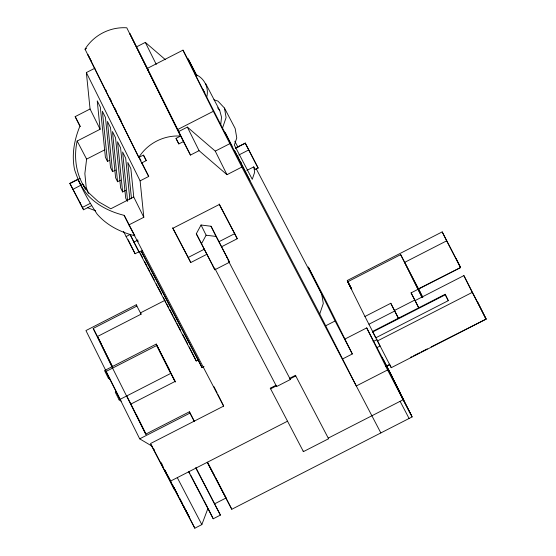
<?xml version="1.0" encoding="UTF-8"?>
<svg xmlns="http://www.w3.org/2000/svg" width="556" height="556" viewBox="0 0 556 556"><rect width="100%" height="100%" fill="white"/><g stroke="black" fill="none" stroke-linecap="round" stroke-linejoin="round"><path stroke-width="0.83" d="M206.617 97.502C209.369 88.036 204.365 77.729 195.086 74.268L222.518 128.089L319.714 314.008L356.306 385.968L387.574 369.962L366.696 327.908L344.922 339.063M220.753 124.537L221.517 117.135L219.731 110.491L205.602 83.456M109.706 160.274L107.475 161.414L105.397 157.237L100.302 107.072L97.244 100.9L100.122 129.263L77.152 141.029C73.614 157.167 75.963 174.341 85.124 188.255M77.152 141.029L86.611 159.12L84.866 173.562L86.187 187.17L88.369 193.418M222.518 128.089L226.09 117.552L224.478 108.066L217.931 101.102L213.9 99.816M319.714 314.008L323.293 303.472L321.681 293.985L256.059 168.468M217.876 394.475L223.644 406.095L150.558 443.521L194.829 528.2L201.842 524.607L208 508.24L213.233 518.776L220.412 515.099L195.865 467.575M196.31 233.784L201.05 225.013L211.023 226.25L229.565 262.23L214.852 269.764L196.31 233.784L211.933 263.926M201.369 243.98L206.109 235.209L201.05 225.013M223.644 406.095L128.916 224.902L143.809 217.278L140.112 180.853L148.716 176.447L141.662 162.964L146.256 160.608L143.379 155.11L138.785 157.459L85.04 49.185C93.783 35.042 110.22 26.702 126.789 27.8L180.54 136.081L175.946 138.43L178.823 143.928L183.41 141.578L129.666 33.304L148.41 70.355L147.382 68.381L182.98 50.151L196.205 75.449M138.785 157.459C147.528 143.316 163.971 134.976 180.54 136.081M131.452 198.388L127.81 162.477L130.869 168.649L133.753 197.012L110.776 208.778L98.308 201.606L88.321 192.439L82.851 184.196L72.885 189.36L69.827 183.362L77.819 179.268L81.134 185.461M85.04 49.185L86.569 48.4M100.122 129.263L90.065 108.997L86.361 72.572L94.965 68.173M136.713 46.787L145.318 42.381L165.431 59.707M77.819 179.268L80.877 185.266L86.444 193.655A132.481 83.914 -27.6 0 0 124.176 215.353L134.844 235.765A132.481 83.914 -27.6 0 1 97.112 214.067C88.077 200.264 79.849 185.607 74.65 169.893A132.481 83.914 -27.6 0 1 79.911 126.184L75.171 116.628L90.065 108.997M86.611 159.12L104.91 149.752M70.716 183.146L80.001 178.455M213.33 111.297L241.86 167.064L226.973 174.688L199.062 150.662L190.465 155.068L177.732 129.527L213.33 111.297L182.98 50.151M178.768 131.501L187.365 127.095L215.269 151.121L226.973 174.688M107.475 161.414L102.38 111.256L105.445 117.42L110.533 167.585L112.548 171.637L115.523 170.108M112.548 171.637L107.454 121.472L110.512 127.637L115.606 177.802L117.566 181.742L120.541 180.22M82.344 207.451L90.336 203.357M72.885 189.36L83.553 209.772L91.545 205.678M117.566 181.742L112.472 131.584L115.53 137.749L120.624 187.914L122.633 191.952L125.607 190.423M215.269 151.121L230.163 143.497M235.285 148.07L245.321 143.163L258.144 168.037L255.169 169.566L253.765 166.883L246.885 170.407M235.452 148.216L245.321 143.163M238.823 155.02L248.699 149.96L258.144 168.037M141.099 250.673L198.249 359.982L196.247 361.004L139.097 251.694L135.101 253.738L126.108 236.536L130.104 234.486L139.264 252.396L142.593 250.686M139.264 252.396L133.899 242.131L137.895 240.081M206.888 254.28L190.757 262.543L188.227 257.449L204.358 249.185M219.071 241.651L234.729 233.631L219.175 203.955M221.601 246.746L237.259 238.726L234.729 233.631M212.795 264.427L212.322 264.67L214.852 269.764M226.563 257.379L227.036 257.136M112.236 366.328L97.439 336.519L141.099 314.154L136.241 304.799L85.937 330.563L139.688 438.837L151.892 446.072M189.36 411.801L194.218 421.163L189.36 411.801L145.7 434.166L112.569 368.114L93.213 328.436L136.873 306.071L136.241 304.799M164.611 300.518L140.466 312.882L141.099 314.154M120.089 399.354L105.925 371.519L156.639 345.547L156.257 344.081L104.542 370.567L108.337 378.205L110.491 379.484M108.337 378.205L109.337 377.698M116.294 391.709L115.294 392.216L119.088 399.861L121.243 401.14M418.626 289.03L400.654 254.648L347.702 281.767L351.733 289.467L347.278 280.502L442.194 231.894L460.59 267.54L418.626 289.03L422.845 297.523M119.088 399.861L170.803 373.375L156.257 344.081L175.029 381.465L130.959 404.031L146.131 434.604M442.194 231.894L446.642 240.859L404.685 262.356L421.928 297.092L400.654 254.648M141.266 251.375L202.043 367.627L204.038 366.606M325.587 325.837L335.08 320.979L308.274 266.991L325.524 299.976L352.323 353.964L342.83 358.828M417.897 289.384L411.092 292.873L418.717 307.822L415.123 300.581L463.885 275.602L486.173 319.081L391.264 367.69L364.945 316.503L390.778 303.277L398.402 318.227L390.778 303.277M139.688 438.837L189.992 413.08M394.371 310.519L414.686 300.115M368.975 324.211L394.809 310.978M445.127 294.298L372.569 331.452L372.742 331.946L375.731 337.826L448.289 300.664L445.127 294.298L448.289 300.664M372.742 331.946L445.3 294.784M270.285 388.206L275.984 385.287L276.617 386.559L290.378 379.512L289.745 378.24L295.438 375.321L328.575 438.747L303.43 451.625L270.285 388.206L270.605 388.839L276.297 385.927M290.058 378.879L295.757 375.96L295.438 375.321M373.125 341.572L376.857 339.66L380.019 346.027L377.031 347.556M377.315 341.009L472.225 292.4L463.885 275.602M385.892 366.439L389.68 364.5L385.954 366.564M170.275 481.239L287.535 421.191M214.783 503.757L226.167 497.926L222.949 491.761M207.249 462.307L231.796 509.268L412.121 416.917L391.243 374.869L366.696 327.908M410.335 357.452L411.878 356.674M413.421 355.896L419.592 352.768M421.135 351.99L427.314 348.862M431.171 346.909L485.972 319.179L477.833 302.283M206.109 235.209L216.082 236.446L229.565 262.23M87.549 207.722L95.639 210.821M69.827 183.362L80.655 203.934M217.639 107.788L219.731 110.491M237.259 238.726L219.314 204.483L172.805 228.301L190.757 262.543M172.673 227.772L188.227 257.449M446.642 240.859L460.59 267.54M472.225 292.4L486.173 319.081M411.092 292.873L415.123 300.581M347.278 280.502L351.663 288.884M383.133 359.433L392.105 376.593M390.236 373.75L399.208 390.91M391.229 375.738L400.195 392.897M393.947 381.221L403.906 400.369M402.023 397.484L410.995 414.644M387.574 369.962L412.121 416.917M400.111 401.314L409.084 418.473M224.478 108.066L235.153 128.471L236.766 137.964L234.354 145.053L252.264 179.31L254.676 172.221L253.765 166.883M335.08 320.979L352.323 353.964M234.84 141.266L238.024 147.354M196.949 75.686L188.116 58.783L196.796 76.269M202.94 89.294L204.907 93.047M237.954 156.695L238.76 158.231M240.776 162.081L241.575 163.624M241.86 167.064L380.853 432.929M183.41 141.578L190.465 155.068M228.168 260.458L290.378 379.512M214.637 268.013L276.617 386.559M91.441 61.424L87.911 54.683L141.662 162.964M75.171 116.628L80.384 126.608M137.381 240.018L138.18 241.54M140.599 253.849L142.607 257.699M144.623 261.542L147.034 266.164M147.84 267.707L149.849 271.55M150.655 273.093L154.276 280.022M156.292 283.873L157.098 285.409M157.904 286.952L161.525 293.881M163.534 297.724L165.952 302.346M166.758 303.882L168.767 307.732M169.573 309.275L173.194 316.204M174 317.74L176.009 321.59M176.815 323.133L180.436 330.055M182.855 334.677L187.685 343.914M82.851 184.196L85.61 189.471M159.419 350.447L169.281 369.309M167.641 367.009L175.487 382.021M175.029 381.465L156.639 345.547M207.659 462.509L214.901 476.367M215.707 477.91L222.143 490.225M207.346 462.258L231.796 509.268M195.858 468.138L220.412 515.099M189.089 472.058L189.895 473.594M190.694 475.137L203.169 499.003M203.976 500.539L207.596 507.468M188.686 471.815L213.233 518.776M177.294 477.646L201.842 524.607M101.352 343.935L93.213 328.436M126.733 395.948L130.959 404.031M161.261 462.828L162.067 464.364M162.338 465.24L163.137 466.783M165.153 470.633L165.959 472.169M167.968 476.019L170.386 480.641M174.007 487.563L177.628 494.492M179.644 498.343L182.055 502.965M184.071 506.808L184.87 508.351M185.676 509.894L189.2 516.858L179.539 498.385M153.442 448.379L154.248 449.915M171.491 482.983L164.645 469.896L194.829 528.2M172.297 484.526L178.733 496.842M150.954 444.703L174.223 489.224L170.435 481.579M245.154 143.017L248.699 149.96M234.556 150.391L249.971 180.485M389.506 364.138L391.264 367.69M347.702 281.767L364.945 316.503M382.278 357.71L403.149 399.757L328.262 438.107L328.575 438.747M225.256 132.523L232.06 146.228M145.318 42.381L156.257 64.427M187.365 127.095L199.062 150.662M147.382 68.381L177.732 129.527M176.134 138.513L178.823 143.928M211.023 226.25L216.082 236.446M303.11 450.992L303.43 451.625M143.566 155.194L146.256 160.608M105.716 89.829L106.481 91.372M109.553 97.557L111.471 101.428M114.543 107.614L116.461 111.478M118.386 115.349L121.069 120.763M139.5 157.883L141.036 160.983M141.801 162.526L148.716 176.447M86.361 72.572L140.112 180.853M133.753 197.012L143.809 217.278M127.039 200.834L125.691 198.117L120.596 147.952L117.538 141.787L122.633 191.952M214.032 386.733L217.104 392.932M198.249 359.982L202.043 367.627M124.176 215.353L128.916 224.902M189.29 346.993L196.247 361.004M130.104 234.486L133.899 242.131M128.151 239.726L135.101 253.738M123.543 231.372L126.108 236.536M79.445 201.613L83.553 209.772M161.289 463.134L161.984 464.538M98.141 337.791L112.361 366.439M136.13 414.324L145.741 433.68M456.135 258.568L460.479 267.596L418.529 288.821L422.365 296.8M105.543 370.053L105.925 371.519M129.84 199.138L125.684 158.196L122.619 152.031L127.63 201.355"/></g></svg>
